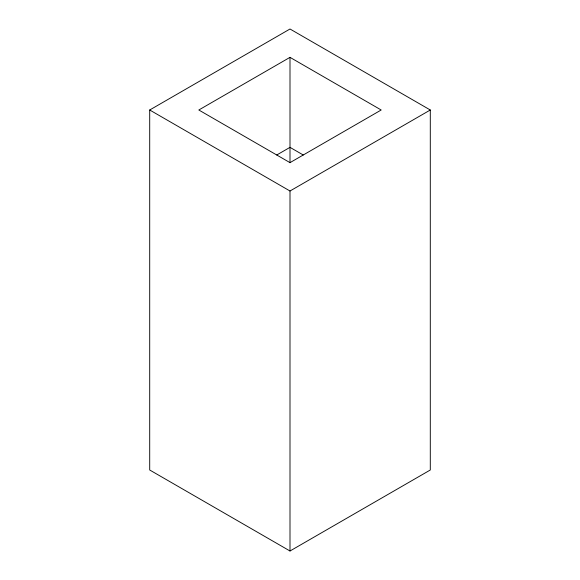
<?xml version="1.0" encoding="UTF-8"?>
<svg xmlns="http://www.w3.org/2000/svg" width="580" height="580" viewBox="0 0 580 580"><rect width="100%" height="100%" fill="white"/><g stroke="black" fill="none" stroke-linecap="round" stroke-linejoin="round"><path stroke-width="0.87" d="M149.705 109.997L290 29L430.295 109.997L430.295 470.003L290 551L149.705 470.003L149.705 109.997L290 191.001L430.295 109.997M290 57.347L198.81 109.997L290 162.647L381.19 109.997L290 57.347L290 162.726M276.747 154.998L290 147.349L303.253 154.998M290 191.001L290 551"/></g></svg>
